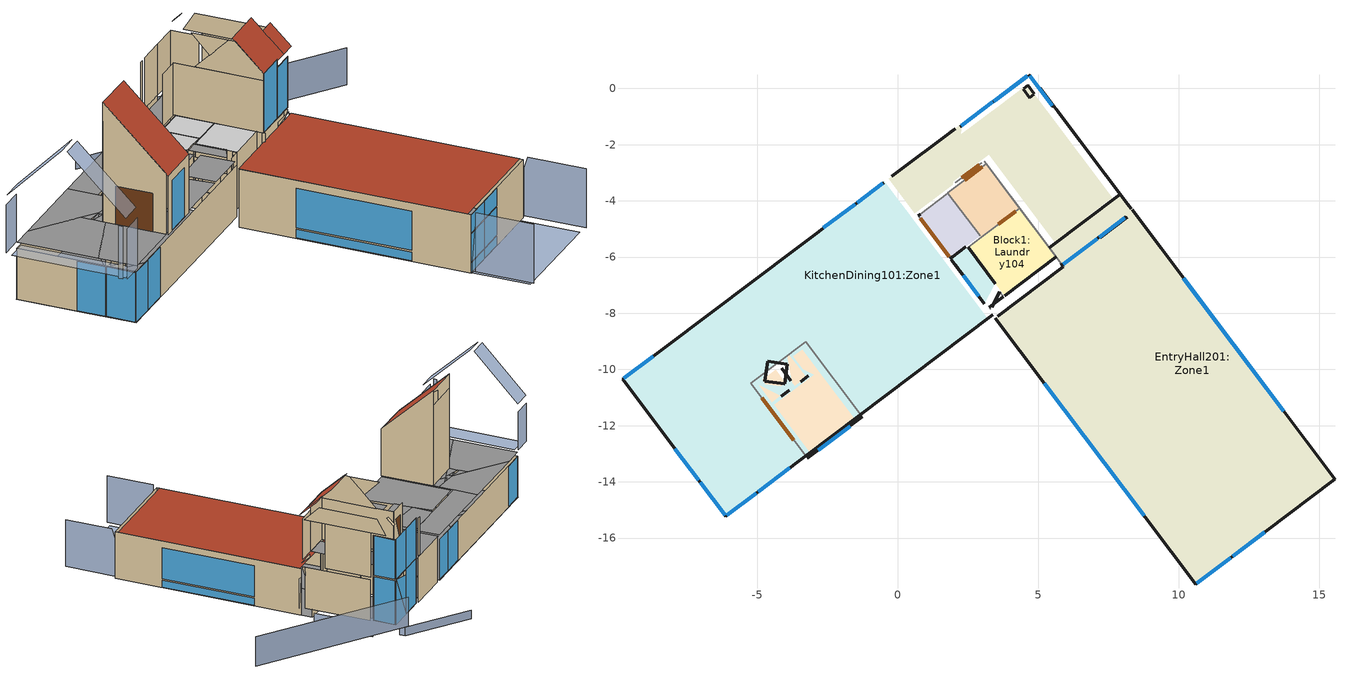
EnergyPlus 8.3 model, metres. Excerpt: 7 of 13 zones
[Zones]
Block1:KitchenDining101
 wall outside (Reference Wall Medium weight): 3.62,-7.24 3.35,-7.79 / 3.26,-7.79 3.75,-7.41 z10.62:13.62
 wall to Block1:Laundry104 (Lightweight 2 x 25mm gypsum plasterboard with 100mm cavity): 3.75,-7.41 3.62,-7.24 z10.62:13.62
 wall to KitchenDining101:Zone1 (Lightweight 2 x 25mm gypsum plasterboard with 100mm cavity): 3.31,-7.86 3.26,-7.79 z10.62:13.32
Block1:Laundry104
 floor outside (Reference External floor Medium weight): 5.64,-5.99 3.8,-7.38 2.5,-5.65 4.34,-4.26 z10.62
 wall outside (Reference Wall Medium weight): 3.8,-7.38 5.64,-5.99 z10.62:13.62; 2.5,-5.65 3.48,-6.94 z10.62:11.58
 wall to EntryHall201:Zone1 (Lightweight 2 x 25mm gypsum plasterboard with 100mm cavity): 5.64,-5.99 4.34,-4.26 z10.62:13.62
 wall to Block1:Bath103 (Lightweight 2 x 25mm gypsum plasterboard with 100mm cavity): 4.34,-4.26 2.97,-5.29 z10.62:13.62
 wall to Block1:Mech102 (Lightweight 2 x 25mm gypsum plasterboard with 100mm cavity): 2.97,-5.29 2.5,-5.65 z10.62:13.62
 wall to KitchenDining101:Zone1 (Lightweight 2 x 25mm gypsum plasterboard with 100mm cavity): 2.5,-5.65 3.48,-6.94 z11.58:13.62
 door inside (Wooden door): 4.21,-4.36 3.57,-4.84 z10.62:12.72
 ceiling to Bedroom202:Zone1 (100mm concrete slab_Reversed): 3.8,-7.38 5.64,-5.99 4.34,-4.26 2.5,-5.65 z13.62
KitchenDining101:Zone1
 floor outside (Reference External floor Medium weight): -4.82,-10.36 -5.09,-10.01 -4.71,-10.01 z10.62; -4.7,-10.52 -8.64,-10.01 -5.09,-10.01 z10.62; -4.16,-10.59 -7.63,-13.21 -9.81,-10.31 -9.4,-10.01 -8.64,-10.01 z10.62; -6.74,-14.39 -7.63,-13.21 -4,-10.47 z10.62; 0.8,-10.01 -6.12,-15.22 -6.74,-14.39 -3.68,-10.01 z10.62; 3.2,-8.19 0.8,-10.01 -3.56,-10.01 -4.54,-9.43 -3.34,-5.44 -0.49,-3.29 z10.62; -4.71,-10.01 -9.4,-10.01 -3.34,-5.44 z10.62; -4.82,-9.78 -5.27,-10.12 -5.38,-9.97 z13.35; -4.07,-9.21 -4.52,-9.55 -4.63,-9.4 z13.35; -4.07,-9.21 -4.52,-9.55 -4.18,-9.06 z13.6; -4.82,-9.78 -5.27,-10.12 -4.93,-9.63 z13.6; 3.08,-7.66 1.91,-6.09 2.45,-5.68 3.43,-6.98 z13.62; 3.2,-8.2 1.43,-9.53 0.38,-8.15 2.15,-6.81 z13.62; 1.3,-9.63 -1.22,-11.53 -3.9,-7.97 -1.69,-6.31 z13.62; -1.54,-11.77 -3.12,-12.96 -4.4,-11.26 -2.98,-10.19 -2.59,-10.38 z13.62; -2.59,-10.38 -3.37,-10 -3.72,-9.53 -3.4,-9.29 z13.62; -4.95,-9.58 -5.61,-9.97 -5.91,-9.58 z13.62; -4.88,-10.23 -5.22,-10.49 -5.53,-10.09 -4.54,-9.75 z13.62; -7.25,-13.63 -9.75,-10.32 -8.77,-9.58 -5.91,-9.58 -5.14,-10.6 z13.62; -4.02,-9.58 -4.88,-10.23 -4.43,-9.58 z13.62; -3.27,-13.08 -6.08,-15.19 -7.25,-13.63 -5.14,-10.6 z13.62; 1.87,-6.62 -0.12,-8.12 -0.82,-7.19 1.36,-5.94 z13.62; -3.28,-9.02 -4.02,-9.58 -4.43,-9.58 -4.07,-9.07 -3.49,-8.74 z13.62; 1.36,-5.94 -0.82,-7.19 -1.63,-6.12 0.37,-4.62 z13.62; 0.45,-4.56 -4.07,-7.97 -5,-6.73 -0.47,-3.33 z13.62; -3.49,-8.74 -4.95,-9.58 -8.77,-9.58 -5,-6.73 z13.62; -3.88,-9.47 -5.22,-10.49 -5.55,-10.05 -4.2,-9.04 z13.37; -4.18,-10.94 -4.48,-11.16 -4.93,-10.57 z13.46; -3.26,-10.29 -3.66,-10.59 -3.75,-10.46 -3.93,-9.51 -3.87,-9.47 z13.46
 wall outside (Reference Wall Medium weight): 3.09,-7.66 2.88,-7.39 z10.62:11.69; 3.09,-7.66 2.88,-7.39 z11.69:12.77; 3.09,-7.66 2.32,-6.65 z12.77:13.32; 2.88,-7.39 2.32,-6.65 z10.62:11.58; 2.88,-7.39 2.32,-6.65 z11.58:12.77; -3.93,-9.81 -4.63,-9.71 -4.73,-10.42 -4.03,-10.51 -3.93,-9.81 z10.57:13.1; -0.5,-3.35 -9.79,-10.35 -6.12,-15.22 3.39,-8.06 z10.62:13.32; 2.32,-6.65,10.62 1.91,-6.09,10.62 1.91,-6.09,11.26 2.3,-6.61,11.58 2.32,-6.65,11.58; 2.32,-6.65,11.69 2.28,-6.59,11.69 2.06,-6.3,13.32 2.32,-6.65,13.32; -4.63,-9.71,13.1 -4.73,-10.42,13.1 -4.71,-10.4,13.22 -4.62,-9.72,13.16; -4.03,-10.51,13.1 -3.93,-9.81,13.1 -3.95,-9.83,13.22 -4.04,-10.5,13.16
 wall to Block1:Mech102 (Lightweight 2 x 25mm gypsum plasterboard with 100mm cavity_Rev): 1.87,-6.04 0.73,-4.53 z10.62:13.62; 2.41,-5.63 1.95,-5.98 z11.58:13.62
 window (1002): 2.88,-7.39 2.33,-6.65 z10.62:11.58; 2.88,-7.39 2.32,-6.65 z11.58:12.77
 window (1001): -6.08,-15.19 -5.03,-14.4 / -0.54,-3.37 -1.45,-4.06 / -8.7,-9.53 -9.76,-10.32 z10.66:13.28
 window x7 (1001): -4.97,-14.35 -3.84,-13.5 z10.66:13.28
 window x2 (1001): -7.02,-14.01 -6.14,-15.18 / -7.93,-12.82 -7.08,-13.95 z10.66:13.28
 window x6 (1001): -1.52,-4.11 -2.65,-4.96 z10.66:13.28
 door inside (Wooden door_Rev): 1.83,-6 0.79,-4.62 z10.62:12.75
EntryHall201:Zone1
 floor outside (Reference External floor Medium weight): 7.63,-3.89 5.58,-5.43 3.25,-2.34 5.3,-0.79 z10.62; 5.3,-0.79 0.57,-4.37 -0.13,-3.44 4.61,0.13 z10.62; 7.15,-5.22 6.04,-6.06 3.25,-2.35 4.48,-1.42 z13.62; 4.48,-1.42 1.98,-3.3 2.07,-1.78 3.81,-0.47 z13.62; 1.96,-3.42 0.61,-4.44 -0.31,-3.21 2.29,-1.24 z13.62; 13.04,-15.81 10.61,-17.64 3.47,-8.17 5.9,-6.34 z10.07; 15.56,-13.91 13.04,-15.81 5.39,-5.67 7.92,-3.77 z10.07
 wall outside (Reference Wall Medium weight): 7.41,-3.09 5.66,-0.77 z13.52:16.47; 8.18,-4.12 5.68,-0.79 z10.59:13.32; 3.47,-8.17 10.61,-17.64 15.56,-13.91 8.34,-4.32 z10.07:13.16; 5.81,-6.23 5.9,-6.34 / 2.04,-1.43 -0.21,-3.13 / 3.42,-0.46 2.22,-1.36 z10.62:13.62; 2.04,-1.43 1.89,-1.55 z13.71:16.23; 4.62,0.45 3.42,-0.46 2.22,-1.36 / 7.13,-5.31 8.12,-4.57 z13.62:16.32; 5.53,-0.66 4.67,0.49 z10.62:16.32; 5.85,-6.28 7.13,-5.32 z13.62:16.75; 7.92,-3.77 5.39,-5.67 z10.07:10.62; 5.9,-6.34 3.55,-8.11 z10.62:12.74; 8.23,-4.18,16.47 5.07,0.01,16.47 5.42,-0.46,17.45 7.64,-3.4,17.45; 8.18,-4.12,12.73 8.18,-4.12,13.32 8.3,-4.28,13.32; 4.62,0.11,17.05 4.46,-0.01,17.05 4.7,-0.33,17.47 4.86,-0.21,17.47; 4.62,0.45,10.62 3.42,-0.46,10.62 3.42,-0.46,13.24 4.62,0.45,13.62; 7.21,-5.3,13.2 8.16,-4.59,13.39 7.21,-5.3,13.39; 5.82,-6.4,10.21 3.55,-8.11,10.21 3.55,-8.11,10.41
 wall to Block1:Bath103 (Lightweight 2 x 25mm gypsum plasterboard with 100mm cavity_Rev): 1.78,-3.71 3.14,-2.68 4.34,-4.26 z10.62:13.62
 wall to Block1:Mech102 (Lightweight 2 x 25mm gypsum plasterboard with 100mm cavity_Rev): 0.81,-4.47 1.79,-3.73 z10.62:13.62
 wall to Bedroom202:Zone1 (Lightweight 2 x 25mm gypsum plasterboard with 100mm cavity): 3.07,-2.59 5.88,-6.31 z13.62:16.38; 2.99,-2.65 2.05,-3.36 z13.62:16.39; 4.19,-4.07,17.17 4.77,-4.84,18.15 3.61,-3.31,18.15; 3.73,-3.46,16.38 5.88,-6.31,16.38 5.88,-6.31,16.72 4.98,-5.12,18.15 4.77,-4.84,18.15
 window (1001): 13.73,-11.48 10.17,-6.75 / 5.22,-10.49 8.78,-15.21 z10.66:12.73; 13.73,-11.48 10.17,-6.75 / 5.22,-10.49 8.78,-15.21 z10.11:10.58; 3.39,-0.48 2.26,-1.33 / 5.5,-0.62 4.69,0.45 z10.66:13.58; 3.39,-0.48 2.26,-1.33 / 4.58,0.42 3.45,-0.43 / 5.5,-0.62 4.69,0.45 / 7.17,-5.29 8.08,-4.6 z13.66:16.28; 5.89,-6.25 7.1,-5.34 z13.66:16.71; 3.42,-0.45,10.62 3.42,-0.45,13.24 4.61,0.44,13.61; 4.62,0.44,10.62 3.42,-0.45,10.62 4.62,0.44,13.61
 window x2 (1001): 10.64,-17.62 11.85,-16.7 / 11.92,-16.65 13.05,-15.8 z10.66:12.13; 10.64,-17.62 11.85,-16.7 / 11.92,-16.65 13.05,-15.8 z12.21:13.11; 10.64,-17.62 11.85,-16.7 / 11.92,-16.65 13.05,-15.8 z10.11:10.58
 door inside (Wooden door_Rev): 2.38,-3.26 3.01,-2.78 z10.62:12.72
 door inside (Wooden door): 2.91,-2.71 2.27,-3.19 z13.62:15.72
 roof outside (Reference Pitched roof Medium weight): 7.68,-4.95,16.72 8.4,-4.41,16.72 7.76,-3.55,17.75 7.04,-4.09,17.75; 5.88,-6.31,16.72 7.68,-4.95,16.72 6.69,-3.63,18.3 4.89,-5,18.3
 roof outside (Reference Flat roof Medium weight): 10.49,-17.48 15.44,-13.75 8.4,-4.41 3.45,-8.14 z13.16
Block1:Bath103
 floor outside (Reference External floor Medium weight): 4.34,-4.26 2.97,-5.29 1.78,-3.71 3.14,-2.68 z10.62
 wall to Block1:Mech102 (Lightweight 2 x 25mm gypsum plasterboard with 100mm cavity): 1.79,-3.73 2.93,-5.24 z10.62:13.62
 ceiling to Bedroom202:Zone1 (100mm concrete slab_Reversed): 2.97,-5.29 4.34,-4.26 3.14,-2.68 1.78,-3.71 z13.62
Block1:Mech102
 floor outside (Reference External floor Medium weight): 2.93,-5.24 1.87,-6.04 0.73,-4.53 1.79,-3.73 z10.62
 wall outside (Reference Wall Medium weight): 0.81,-4.47 0.73,-4.53 / 1.87,-6.04 1.95,-5.98 z10.62:13.62; 1.95,-5.98 2.41,-5.63 z10.62:11.58
 ceiling to Bedroom202:Zone1 (100mm concrete slab_Reversed): 1.87,-6.04 2.93,-5.24 1.79,-3.73 0.73,-4.53 z13.62
MasterBath207:Zone1
 floor outside (Reference External floor Medium weight): -4,-10.47 -4.16,-10.59 -4.7,-10.52 -4.82,-10.36 -4.35,-10.01 z11.21; -4.18,-10.94 -4.48,-11.16 -4.93,-10.57 z13.46; -3.26,-10.29 -3.66,-10.59 -3.75,-10.46 -3.93,-9.51 -3.87,-9.47 z13.46; -1.54,-11.77 -3.12,-12.96 -4.4,-11.26 -2.98,-10.19 -2.59,-10.38 z13.62; -2.59,-10.38 -3.37,-10 -3.72,-9.53 -3.4,-9.29 z13.62
 wall outside (Reference Wall Medium weight): -3.21,-13.16 -1.26,-11.69 z13.62:16.72; -4.14,-10.95 -3.86,-10.74 / -3.45,-10.43 -3.18,-10.23 z13.62:18.21; -4.13,-9.96,13.62 -3.8,-10.39,13.62 -3.8,-10.39,18.94 -4.13,-9.96,19.33
 wall to Bedroom204:Zone1 (Lightweight 2 x 25mm gypsum plasterboard with 100mm cavity_Rev): -1.26,-11.69,13.62 -3.28,-9.02,13.62 -3.28,-9.02,19.93 -1.26,-11.69,16.72
 wall to Bedroom2041:Zone1 (Lightweight 2 x 25mm gypsum plasterboard with 100mm cavity_Rev): -5.22,-10.49 -3.28,-9.02 z13.62:18.94; -5.22,-10.49,13.62 -3.27,-13.08,13.62 -3.27,-13.08,16.82 -5.22,-10.49,19.93
 window (1001): -2.83,-12.87 -1.7,-12.01 z13.66:16.28
 door inside (Wooden door_Rev): -4.83,-11.01 -3.7,-12.52 z13.62:15.64
 roof outside (Reference Pitched roof Medium weight): -3.21,-13.16,16.72 -1.26,-11.69,16.72 -3.28,-9.02,19.93 -5.22,-10.49,19.93
shading: -10.83,-11.13 -9.87,-10.41 z13.71:16.23; -7.1,-16.08 -6.14,-15.36 z13.58:16.24; 14.52,1.06 4.14,1.07 z10.67:12.62; -7.39,-16.19 -7.51,-16.03 z13.71:16.47; 12.53,-20.2 10.75,-17.83 z10.2:13.32; 7.86,-3.62 5.59,-0.61 z9.61:10.39; 4.48,0.63 4.25,0.93 / 4.25,0.93 -0.22,0.93 z10.02:10.57; -9.11,-13.4,19.68 -8.16,-12.68,19.68 -9.84,-10.45,16.77 -10.8,-11.17,16.77; -7.13,-16.03,16.78 -6.18,-15.31,16.78 -7.99,-12.91,19.68 -8.95,-13.62,19.68; 17.49,-16.47,10.2 15.58,-13.93,10.2 15.58,-13.93,12.73 15.7,-14.09,13.32 17.49,-16.47,13.32; 8.41,-4.27,12.62 8.57,-4.15,10.67 8.57,-4.15,12.62; 12.49,-19.98 17.13,-16.48 15.33,-14.09 10.69,-17.58 z10.07; -7.17,-16.01 -6.27,-15.33 -9.76,-10.7 -10.66,-11.38 z13.62; 10.63,-17.68,10.2 10.75,-17.83,12.73 10.75,-17.83,10.2
[Site:Location]
Untitled (17-08:23-08)  (17-08:23-08): Latitude=38.27; Longitude=27.15; Time Zone=2; Elevation {m}=120
[Site:GroundTemperature:BuildingSurface]
14, 14, 14, 14, 14, 14, 14, 14, 14, 14, 14, 14
[Site:GroundTemperature:Deep]
14, 14, 14, 14, 14, 14, 14, 14, 14, 14, 14, 14
[Site:GroundTemperature:Shallow]
14, 14, 14, 14, 14, 14, 14, 14, 14, 14, 14, 14
[Site:GroundTemperature:FCfactorMethod]
January FCfactorMethod ground temperature {C}=8.8; Februry FCfactorMethod ground temperature {C}=10.28; March FCfactorMethod ground temperature {C}=13.17; April FCfactorMethod ground temperature {C}=15.91; May FCfactorMethod ground temperature {C}=21.09; June FCfactorMethod ground temperature {C}=23.82; July FCfactorMethod ground temperature {C}=24.57; August FCfactorMethod ground temperature {C}=23.19; September FCfactorMethod ground temperature {C}=19.99; October FCfactorMethod ground temperature {C}=16.01; November FCfactorMethod ground temperature {C}=12.09; December FCfactorMethod ground temperature {C}=9.5
[Site:GroundReflectance]
0.2, 0.2, 0.2, 0.2, 0.2, 0.2, 0.2, 0.2, 0.2, 0.2, 0.2, 0.2
[Site:GroundReflectance:SnowModifier]
1, 1
[SizingPeriod:DesignDay] Day of Month=15; Humidity Condition Type=WetBulb; Barometric Pressure {N/M**2}=99891.7; Wind Direction {Degrees N=0, S=180}=0; Rain Indicator=No; Snow on ground indicator=No
Name | Month | Day Type -- used for schedules | Maximum Dry-Bulb Temperature {C} | Daily Dry-Bulb Temperature Range {C} | Wetbulb at Maximum Dry-Bulb{C} | Wind Speed {m/s} | Daylight Savings Time Indicator | Clearness {0.0 to 1.1} | Max Dry-Bulb {C} | Daily Temp Range {C} | Wet-Bulb at Max {C} | Wind Speed {M/Sec} | Clearness {0.0 to 1.1} - gives no sun (but does include long wave radiant heat exchange with sky)
Summer Design Day in Untitled (17-08:23-08) Jul | 7 | SummerDesignDay | 37.1 | 12.5 | 20.7 | 0 | Yes | 0.98
Winter Design Day in Untitled (17-08:23-08) | 1 | WinterDesignDay |  |  |  |  | No |  | -2.8 | 0 | -2.8 | 13.7 | 0
[Building]
Building: North Axis=120; Terrain=Suburbs; Loads Convergence Tolerance=.04; Temperature Convergence Tolerance=.4; Solar Distribution=FullExterior; Maximum number of warmup days=25; Minimum number of warmup days=6
[Material:NoMass] Roughness=Rough; Thermal Emittance=0.9; Solar Absorptance=0.7; Visible Absorptance=0.7
Name | Resistance {m2-K/w}
1_RVAL_2; 2_RVAL_2 | .15
13_RVAL_3 | .18
[Construction]
Lightweight 2 x 25mm gypsum plasterboard with 100mm cavity: Gypsum Plasterboard_0.025, 1_RVAL_2, Gypsum Plasterboard_0.025
Lightweight 2 x 25mm gypsum plasterboard with 100mm cavity_Rev: Gypsum Plasterboard_0.025, 2_RVAL_2, Gypsum Plasterboard_0.025
Reference Wall Medium weight: Brickwork Outer Leaf_0.1, XPS Extruded Polystyrene  - CO2 Blowing_0.0795, Concrete Block (Medium)_0.1, Gypsum Plastering_0.013
Reference External floor Medium weight: External Rendering_0.025, MW Stone Wool (rolls)_0.1482, Timber Flooring_0.005
100mm concrete slab_Reversed: Cast Concrete (Dense)_0.1
Wooden door; Wooden door_Rev: Painted Oak_0.035
Reference Pitched roof Medium weight: Clay Tile (roofing)_0.025, MW Stone Wool (rolls)_0.2423, Roofing Felt_0.005
Reference Flat roof Medium weight: Asphalt_0.01, MW Glass Wool (rolls)_0.1445, 13_RVAL_3, Plasterboard_0.013
1001: 38, 1002, 2
1002: 100
[WindowMaterial:Gas] Gas type (Air - Argon - Krypton - Xenon - SF6 - Custom)=Air
Name | Thickness {m}
1001 | .006
1002 | .013
[WindowMaterial:Glazing] Optical data type {SpectralAverage or Spectral}=SpectralAverage; Thickness {m}=.003; Dirt Correction Factor for Solar and Visible Transmittance=1
Name | Solar transmittance at normal incidence | Solar reflectance at normal incidence: front side | Solar reflectance at normal incidence: back side | Visible transmittance at normal incidence | Visible reflectance at normal incidence: front side | Visible reflectance at normal incidence: back side | IR transmittance at normal incidence | IR emissivity: front side | IR emissivity: back side | Conductivity {W/m-K}
2 | .837 | .075 | .075 | .898 | .081 | .081 | 0 | .84 | .84 | .9
38 | .74 | .09 | .1 | .82 | .11 | .12 | 0 | .84 | .2 | .9
100 | .99 | .005 | .005 | .99 | .005 | .005 | .99 | .005 | .005 | 5
[Material] Roughness=Rough; Thermal Emittance=0.9
Name | Thickness {m} | Conductivity {w/m-K} | Density {kg/m3} | Specific Heat {J/kg-K} | Solar Absorptance | Visible Absorptance
Gypsum Plasterboard_0.025 | .025 | 0.25 | 900 | 1000 | 0.5 | 0.5
Brickwork Outer Leaf_0.1 | .1 | 0.84 | 1700 | 800 | 0.7 | 0.7
XPS Extruded Polystyrene  - CO2 Blowing_0.0795 | .0795 | 0.034 | 35 | 1400 | 0.6 | 0.6
Concrete Block (Medium)_0.1 | .1 | 0.51 | 1400 | 1000 | 0.6 | 0.6
Gypsum Plastering_0.013 | .013 | 0.4 | 1000 | 1000 | 0.5 | 0.5
External Rendering_0.025 | .025 | 0.5 | 1300 | 1000 | 0.7 | 0.7
MW Stone Wool (rolls)_0.1482 | .1482 | 0.04 | 30 | 840 | 0.6 | 0.6
Timber Flooring_0.005 | .005 | 0.14 | 650 | 1200 | 0.78 | 0.78
Cast Concrete (Dense)_0.1 | .1 | 1.4 | 2100 | 840 | 0.6 | 0.6
Painted Oak_0.035 | .035 | 0.19 | 700 | 2390 | 0.5 | 0.5
Clay Tile (roofing)_0.025 | .025 | 1 | 2000 | 800 | 0.7 | 0.7
MW Stone Wool (rolls)_0.2423 | .2423 | 0.04 | 30 | 840 | 0.6 | 0.6
Roofing Felt_0.005 | .005 | 0.19 | 960 | 837 | 0.8 | 0.8
Asphalt_0.01 | .01 | 0.7 | 2100 | 1000 | 0.85 | 0.9
MW Glass Wool (rolls)_0.1445 | .1445 | 0.04 | 12 | 840 | 0.6 | 0.6
Plasterboard_0.013 | .013 | 0.25 | 2800 | 896 | 0.5 | 0.5
[Zone] Relative North (to building)=0; Zone Type=1; Zone multiplier=1; Zone inside convection algorithm=TARP; Part Of Total Floor Area=Yes
Name | Zone volume | Floor Area
Block1:KitchenDining101 | .1187 | .0396
Block1:Laundry104 | 14.9237 | 4.9746
Block1:Bath103 | 10.1819 | 3.394
Block1:Mech102 | 7.5643 | 2.5214
EntryHall201:Zone1 | 300.1001 | 106.7432
KitchenDining101:Zone1 | 185.78 | 138.2387
MasterBath207:Zone1 | 27.2215 | 5.2852
[PEOPLE]
People Block1:KitchenDining101: Block1:KitchenDining101, Dwell_DomCommonAreas_Occ, People, 0.000777982, .3, AutoCalculate, Activity Schedule 31011, 3.82e-08, No, ZoneAveraged, Work efficiency, ClothingInsulationSchedule, Clothing Schedule 31011, AirVelocitySchedule
People Block1:Laundry104: Block1:Laundry104, Dwell_DomCommonAreas_Occ, People, 0.0977311, .3, AutoCalculate, Activity Schedule 31018, 3.82e-08, No, ZoneAveraged, Work efficiency, ClothingInsulationSchedule, Clothing Schedule 31018, AirVelocitySchedule
People Block1:Bath103: Block1:Bath103, Dwell_DomCommonAreas_Occ, People, 0.0666786, .3, AutoCalculate, Activity Schedule 31027, 3.82e-08, No, ZoneAveraged, Work efficiency, ClothingInsulationSchedule, Clothing Schedule 31027, AirVelocitySchedule
People Block1:Mech102: Block1:Mech102, Dwell_DomCommonAreas_Occ, People, 0.0495355, .3, AutoCalculate, Activity Schedule 31034, 3.82e-08, No, ZoneAveraged, Work efficiency, ClothingInsulationSchedule, Clothing Schedule 31034, AirVelocitySchedule
People EntryHall201:Zone1: EntryHall201:Zone1, Dwell_DomCommonAreas_Occ, People, 2.09708, .3, AutoCalculate, Activity Schedule 31080, 3.82e-08, No, ZoneAveraged, Work efficiency, ClothingInsulationSchedule, Clothing Schedule 31080, AirVelocitySchedule
People KitchenDining101:Zone1: KitchenDining101:Zone1, Dwell_DomCommonAreas_Occ, People, 2.71584, .3, AutoCalculate, Activity Schedule 31172, 3.82e-08, No, ZoneAveraged, Work efficiency, ClothingInsulationSchedule, Clothing Schedule 31172, AirVelocitySchedule
People MasterBath207:Zone1: MasterBath207:Zone1, Dwell_DomCommonAreas_Occ, People, 0.103833, .3, AutoCalculate, Activity Schedule 31548, 3.82e-08, No, ZoneAveraged, Work efficiency, ClothingInsulationSchedule, Clothing Schedule 31548, AirVelocitySchedule
[Lights] Lighting SCHEDULE=Dwell_DomCommonAreas_Light; Design Level calculation method=LightingLevel; Return Air Fraction=0; Radiant fraction=.42; Fraction Visible=.18; Fraction Replaceable=1
Name | Zone | Design lighting Level (W) | LightsEndUseKey
Block1:KitchenDining101 General lighting | Block1:KitchenDining101 | .594 | ELECTRIC EQUIPMENT#Block1:KitchenDining101#GeneralLights
Block1:Laundry104 General lighting | Block1:Laundry104 | 74.619 | ELECTRIC EQUIPMENT#Block1:Laundry104#GeneralLights
Block1:Bath103 General lighting | Block1:Bath103 | 50.91 | ELECTRIC EQUIPMENT#Block1:Bath103#GeneralLights
Block1:Mech102 General lighting | Block1:Mech102 | 37.821 | ELECTRIC EQUIPMENT#Block1:Mech102#GeneralLights
EntryHall201:Zone1 General lighting | EntryHall201:Zone1 | 1601.148 | ELECTRIC EQUIPMENT#EntryHall201:Zone1#GeneralLights
KitchenDining101:Zone1 General lighting | KitchenDining101:Zone1 | 2073.58 | ELECTRIC EQUIPMENT#KitchenDining101:Zone1#GeneralLights
MasterBath207:Zone1 General lighting | MasterBath207:Zone1 | 79.278 | ELECTRIC EQUIPMENT#MasterBath207:Zone1#GeneralLights
[ElectricEquipment] Equipment SCHEDULE=Dwell_DomCommonAreas_Equip; Design Level calculation method=EquipmentLevel; Latent fraction=0; Radiant fraction=.2; Fraction Lost=0
Name | Zone | Design Equipment Level (W) | End-use category
Block1:KitchenDining101 Equipment 1 | Block1:KitchenDining101 | .0855 | ELECTRIC EQUIPMENT#Block1:KitchenDining101#05
Block1:Laundry104 Equipment 1 | Block1:Laundry104 | 10.7451 | ELECTRIC EQUIPMENT#Block1:Laundry104#05
Block1:Bath103 Equipment 1 | Block1:Bath103 | 7.331 | ELECTRIC EQUIPMENT#Block1:Bath103#05
Block1:Mech102 Equipment 1 | Block1:Mech102 | 5.4462 | ELECTRIC EQUIPMENT#Block1:Mech102#05
EntryHall201:Zone1 Equipment 1 | EntryHall201:Zone1 | 230.5653 | ELECTRIC EQUIPMENT#EntryHall201:Zone1#05
KitchenDining101:Zone1 Equipment 1 | KitchenDining101:Zone1 | 298.5956 | ELECTRIC EQUIPMENT#KitchenDining101:Zone1#05
MasterBath207:Zone1 Equipment 1 | MasterBath207:Zone1 | 11.416 | ELECTRIC EQUIPMENT#MasterBath207:Zone1#05
[ZoneInfiltration:DesignFlowRate] Infiltration SCHEDULE=On 24/7; Design Volume Flow Rate calculation method=Flow/zone; Constant Term Coefficient=1; Temperature Term Coefficient=0; Velocity Term Coefficient=0; Velocity Squared Term Coefficient=0
Name | Zone | Design Volume Flow Rate (m3/s)
Block1:KitchenDining101 Infiltration | Block1:KitchenDining101 | .000023
Block1:Laundry104 Infiltration | Block1:Laundry104 | .002902
Block1:Bath103 Infiltration | Block1:Bath103 | .00198
Block1:Mech102 Infiltration | Block1:Mech102 | .001471
EntryHall201:Zone1 Infiltration | EntryHall201:Zone1 | .058353
KitchenDining101:Zone1 Infiltration | KitchenDining101:Zone1 | .036124
MasterBath207:Zone1 Infiltration | MasterBath207:Zone1 | .005293
[ZoneVentilation:DesignFlowRate] Natural Ventilation SCHEDULE=Dwell_DomCommonAreas_Occ; Design Volume Flow Rate calculation method=Flow/zone; Vent type - no fan energy=NATURAL; Pressure rise (Pa)=0; Total efficiency (0-1)=1; Constant Term Coefficient=1; Temperature Term Coefficient=0; Velocity Term Coefficient=0; Velocity Squared Term Coefficient=0; Minimum indoor temperature (degC)=24; Maximum Indoor Temperature {C}=100; Max temperature difference for operation=-50; Minimum outdoor Temperature (degC)=-100; Maximum outdoor Temperature {C}=100; Maximum WindSpeed {m/s}=40
Name | Zone | Natural ventilation rate (m3/s)
Block1:KitchenDining101 Nat Vent | Block1:KitchenDining101 | .000396
Block1:Laundry104 Nat Vent | Block1:Laundry104 | .049746
Block1:Bath103 Nat Vent | Block1:Bath103 | .03394
Block1:Mech102 Nat Vent | Block1:Mech102 | .025214
EntryHall201:Zone1 Nat Vent | EntryHall201:Zone1 | 1.000334
KitchenDining101:Zone1 Nat Vent | KitchenDining101:Zone1 | .619267
MasterBath207:Zone1 Nat Vent | MasterBath207:Zone1 | .090738
[ZoneMixing]
Block1:Laundry104_1: Block1:Laundry104, Dwell_DomCommonAreas_Occ, Flow/Zone, 0.066736, Block1:Bath103, 0
Block1:Laundry104_2: Block1:Bath103, Dwell_DomCommonAreas_Occ, Flow/zone, 0.066736, Block1:Laundry104, 0
Block1:Bath103_3: Block1:Bath103, Dwell_DomCommonAreas_Occ, Flow/Zone, 0.0667366, EntryHall201:Zone1, 0
Block1:Bath103_4: EntryHall201:Zone1, Dwell_DomCommonAreas_Occ, Flow/zone, 0.0667366, Block1:Bath103, 0
Block1:Mech102_5: Block1:Mech102, Dwell_DomCommonAreas_Occ, Flow/Zone, 0.147055, KitchenDining101:Zone1, 0
Block1:Mech102_6: KitchenDining101:Zone1, Dwell_DomCommonAreas_Occ, Flow/zone, 0.147055, Block1:Mech102, 0
EntryHall201:Zone1_7: EntryHall201:Zone1, Dwell_DomCommonAreas_Occ, Flow/Zone, 0.0665048, Bedroom202:Zone1, 0
EntryHall201:Zone1_8: Bedroom202:Zone1, Dwell_DomCommonAreas_Occ, Flow/zone, 0.0665048, EntryHall201:Zone1, 0
Bedroom2041:Zone1_25: Bedroom2041:Zone1, Dwell_DomCommonAreas_Occ, Flow/Zone, 0.152615, MasterBath207:Zone1, 0
Bedroom2041:Zone1_26: MasterBath207:Zone1, Dwell_DomCommonAreas_Occ, Flow/zone, 0.152615, Bedroom2041:Zone1, 0
[Sizing:Zone] Zone Cooling Design Supply Air Temperature Input Method=SupplyAirTemperature; Zone Cooling Design Supply Air Temperature (C)=14; Zone Cooling Design Supply Air Temperature Difference=0; Zone Heating Design Supply Air Temperature Input Method=SupplyAirTemperature; Zone Heating Design Supply Air Temperature (C)=35; Zone Heating Design Supply Air Temperature Difference=0; Zone Cooling Design Supply Air Humidity Ratio (kgWater/kgDryAir)=0.009; Zone Heating Design Supply Air Humidity Ratio (kgWater/kgDryAir)=0.01; Zone Heating Sizing Factor=1.8; Zone Cooling Sizing Factor=1.3; Cooling Design Air Flow Method=DesignDay; Cooling Minimum Air Flow Fraction=0; Heating Design Air Flow Method=DesignDay
Name | Design Specification Outdoor Air Object | Design Specification Zone Air Distribution Object
Block1:KitchenDining101 | Block1:KitchenDining101 | Block1:KitchenDining101
Block1:Laundry104 | Block1:Laundry104 | Block1:Laundry104
Block1:Bath103 | Block1:Bath103 | Block1:Bath103
Block1:Mech102 | Block1:Mech102 | Block1:Mech102
EntryHall201:Zone1 | EntryHall201:Zone1 | EntryHall201:Zone1
KitchenDining101:Zone1 | KitchenDining101:Zone1 | KitchenDining101:Zone1
MasterBath207:Zone1 | MasterBath207:Zone1 | MasterBath207:Zone1
[DesignSpecification:ZoneAirDistribution] Zone Air Distribution Effectiveness in Cooling Mode (dimensionless)=1; Zone Air Distribution Effectiveness in Heating Mode (dimensionless)=1
Block1:KitchenDining101; Block1:Laundry104; Block1:Bath103; Block1:Mech102; EntryHall201:Zone1; KitchenDining101:Zone1; Bedroom202:Zone1; Bedroom2041:Zone1; MasterBath207:Zone1
[DesignSpecification:OutdoorAir] Outdoor Air Flow per Person {m3/s}=0; Outdoor Air Flow per Zone Floor Area {m3/s-m2}=0; Outdoor Air Flow per Zone {m3/s}=0; Outdoor Air Flow Air Changes per Hour=0; Outdoor Air Flow Rate Fraction Schedule=On
Block1:KitchenDining101; Block1:Laundry104; Block1:Bath103; Block1:Mech102; EntryHall201:Zone1; KitchenDining101:Zone1; Bedroom202:Zone1; Bedroom2041:Zone1; MasterBath207:Zone1
[ZoneControl:Thermostat]
Block1:KitchenDining101 Thermostat: Block1:KitchenDining101, Zone Control Type Sched, ThermostatSetpoint:DualSetpoint, Dual Setpoint - Zone Block1:KitchenDining101
Block1:Laundry104 Thermostat: Block1:Laundry104, Zone Control Type Sched, ThermostatSetpoint:DualSetpoint, Dual Setpoint - Zone Block1:Laundry104
Block1:Bath103 Thermostat: Block1:Bath103, Zone Control Type Sched, ThermostatSetpoint:DualSetpoint, Dual Setpoint - Zone Block1:Bath103
Block1:Mech102 Thermostat: Block1:Mech102, Zone Control Type Sched, ThermostatSetpoint:DualSetpoint, Dual Setpoint - Zone Block1:Mech102
EntryHall201:Zone1 Thermostat: EntryHall201:Zone1, Zone Control Type Sched, ThermostatSetpoint:DualSetpoint, Dual Setpoint - Zone EntryHall201:Zone1
KitchenDining101:Zone1 Thermostat: KitchenDining101:Zone1, Zone Control Type Sched, ThermostatSetpoint:DualSetpoint, Dual Setpoint - Zone KitchenDining101:Zone1
MasterBath207:Zone1 Thermostat: MasterBath207:Zone1, Zone Control Type Sched, ThermostatSetpoint:DualSetpoint, Dual Setpoint - Zone MasterBath207:Zone1
[ThermostatSetpoint:DualSetpoint]
Dual Setpoint - Zone Block1:KitchenDining101: Block1:KitchenDining101 Heating Setpoint Schedule, Block1:KitchenDining101 Cooling SP Sch
Dual Setpoint - Zone Block1:Laundry104: Block1:Laundry104 Heating Setpoint Schedule, Block1:Laundry104 Cooling SP Sch
Dual Setpoint - Zone Block1:Bath103: Block1:Bath103 Heating Setpoint Schedule, Block1:Bath103 Cooling SP Sch
Dual Setpoint - Zone Block1:Mech102: Block1:Mech102 Heating Setpoint Schedule, Block1:Mech102 Cooling SP Sch
Dual Setpoint - Zone EntryHall201:Zone1: EntryHall201:Zone1 Heating Setpoint Schedule, EntryHall201:Zone1 Cooling SP Sch
Dual Setpoint - Zone KitchenDining101:Zone1: KitchenDining101:Zone1 Heating Setpoint Schedule, KitchenDining101:Zone1 Cooling SP Sch
Dual Setpoint - Zone MasterBath207:Zone1: MasterBath207:Zone1 Heating Setpoint Schedule, MasterBath207:Zone1 Cooling SP Sch
[Zone equipment]
Block1:KitchenDining101: Block1:KitchenDining101 Ideal Loads Air
Block1:Laundry104: Block1:Laundry104 Ideal Loads Air
Block1:Bath103: Block1:Bath103 Ideal Loads Air
Block1:Mech102: Block1:Mech102 Ideal Loads Air
EntryHall201:Zone1: EntryHall201:Zone1 Ideal Loads Air
KitchenDining101:Zone1: KitchenDining101:Zone1 Ideal Loads Air
MasterBath207:Zone1: MasterBath207:Zone1 Ideal Loads Air
[ZoneHVAC:IdealLoadsAirSystem] Maximum Heating Supply Air Temperature {C}=99; Minimum Cooling Supply Air Temperature {C}=-99; Maximum Heating Supply Air Humidity Ratio {kg-H2O/kg-air}=0.001; Minimum Cooling Supply Air Humidity Ratio {kg-H2O/kg-air}=0.01; Heating Limit=LimitCapacity; Maximum Heating Air Flow Rate {m3/s}=Autosize; Maximum Sensible Heating Capacity=Autosize; Maximum Cooling Air Flow Rate {m3/s}=0; Dehumidification Control Type=None; Humidification Control Type=None; Outdoor Air Economizer Type=NoEconomizer
Name | Heating Availability Schedule | Cooling availability schedule
Block1:KitchenDining101 Ideal Loads Air | Block1:KitchenDining101 Heating Availability Sch | Block1:KitchenDining101 Cooling Availability Sch
Block1:Laundry104 Ideal Loads Air | Block1:Laundry104 Heating Availability Sch | Block1:Laundry104 Cooling Availability Sch
Block1:Bath103 Ideal Loads Air | Block1:Bath103 Heating Availability Sch | Block1:Bath103 Cooling Availability Sch
Block1:Mech102 Ideal Loads Air | Block1:Mech102 Heating Availability Sch | Block1:Mech102 Cooling Availability Sch
EntryHall201:Zone1 Ideal Loads Air | EntryHall201:Zone1 Heating Availability Sch | EntryHall201:Zone1 Cooling Availability Sch
KitchenDining101:Zone1 Ideal Loads Air | KitchenDining101:Zone1 Heating Availability Sch | KitchenDining101:Zone1 Cooling Availability Sch
EntryHall2011:Zone1 Ideal Loads Air | EntryHall2011:Zone1 Heating Availability Sch | EntryHall2011:Zone1 Cooling Availability Sch
Bedroom202:Zone1 Ideal Loads Air | Bedroom202:Zone1 Heating Availability Sch | Bedroom202:Zone1 Cooling Availability Sch
Bath205:Zone1 Ideal Loads Air | Bath205:Zone1 Heating Availability Sch | Bath205:Zone1 Cooling Availability Sch
Bedroom204:Zone1 Ideal Loads Air | Bedroom204:Zone1 Heating Availability Sch | Bedroom204:Zone1 Cooling Availability Sch
Bedroom2041:Zone1 Ideal Loads Air | Bedroom2041:Zone1 Heating Availability Sch | Bedroom2041:Zone1 Cooling Availability Sch
MasterBath207:Zone1 Ideal Loads Air | MasterBath207:Zone1 Heating Availability Sch | MasterBath207:Zone1 Cooling Availability Sch
Bath203:Zone1 Ideal Loads Air | Bath203:Zone1 Heating Availability Sch | Bath203:Zone1 Cooling Availability Sch
[Schedule:Compact]
On; On 24/7: Any Number, Through: 12/31, For: AllDays, Until: 24:00, 1
Work efficiency; Block1:KitchenDining101 Cooling Availability Sch; Block1:Laundry104 Cooling Availability Sch; Block1:Bath103 Cooling Availability Sch; Block1:Mech102 Cooling Availability Sch; EntryHall201:Zone1 Cooling Availability Sch; KitchenDining101:Zone1 Cooling Availability Sch; EntryHall2011:Zone1 Cooling Availability Sch; Bedroom202:Zone1 Cooling Availability Sch; Bath205:Zone1 Cooling Availability Sch; Bedroom204:Zone1 Cooling Availability Sch; Bedroom2041:Zone1 Cooling Availability Sch; MasterBath207:Zone1 Cooling Availability Sch; Bath203:Zone1 Cooling Availability Sch: Any Number, Through: 12/31, For: AllDays, Until: 24:00, 0
AirVelocitySchedule: Any Number, Through: 12/31, For: AllDays, Until: 24:00, .137
Dwell_DomCommonAreas_Occ: Fraction, Through: 31 Dec, For: Weekdays SummerDesignDay, Until: 07:00, 0, Until: 08:00, 0.5, Until: 09:00, 1, Until: 10:00, 0.5, Until: 17:00, 0, Until: 18:00, 0.25, Until: 19:00, 0.5, Until: 20:00, 0.75, Until: 22:00, 1, Until: 23:00, 0.75, Until: 24:00, 0.25, For: Weekends, Until: 09:00, 0, Until: 21:00, 1, Until: 24:00, 0, For: Holidays, Until: 09:00, 0, Until: 21:00, 1, Until: 24:00, 0, For: WinterDesignDay AllOtherDays, Until: 24:00, 0
Dwell_DomCommonAreas_Light: Fraction, Through: 31 Dec, For: Weekdays SummerDesignDay, Until: 07:00, 0, Until: 10:00, 1, Until: 17:00, 0, Until: 24:00, 1, For: Weekends, Until: 09:00, 0, Until: 21:00, 1, Until: 24:00, 0, For: Holidays, Until: 09:00, 0, Until: 21:00, 1, Until: 24:00, 0, For: WinterDesignDay AllOtherDays, Until: 24:00, 0
Dwell_DomCommonAreas_Equip: Fraction, Through: 31 Dec, For: Weekdays SummerDesignDay, Until: 07:00, 0.0463, Until: 23:00, 1, Until: 24:00, 0.33241, For: Weekends, Until: 07:00, 0.0463, Until: 23:00, 1, Until: 24:00, 0.33241, For: Holidays, Until: 07:00, 0.0463, Until: 23:00, 1, Until: 24:00, 0.33241, For: WinterDesignDay AllOtherDays, Until: 24:00, 0
Activity Schedule 31011; Activity Schedule 31018; Activity Schedule 31027; Activity Schedule 31034; Activity Schedule 31080; Activity Schedule 31172; Activity Schedule 31548: Any Number, Through: 12/31, For: AllDays, Until: 24:00, 162
Clothing Schedule 31011; Clothing Schedule 31018; Clothing Schedule 31027; Clothing Schedule 31034; Clothing Schedule 31080; Clothing Schedule 31172; Clothing Schedule 31548: Any Number, Through: 4/1, For: AllDays, Until: 24:00, 1, Through: 9/30, For: AllDays, Until: 24:00, .5, Through: 12/31, For: AllDays, Until: 24:00, 1
Block1:KitchenDining101 Heating Setpoint Schedule; Block1:Laundry104 Heating Setpoint Schedule; Block1:Bath103 Heating Setpoint Schedule; Block1:Mech102 Heating Setpoint Schedule; EntryHall201:Zone1 Heating Setpoint Schedule; KitchenDining101:Zone1 Heating Setpoint Schedule; MasterBath207:Zone1 Heating Setpoint Schedule: Temperature, Through: 31 Dec, For: Weekdays SummerDesignDay WinterDesignDay, Until: 05:00, 12, Until: 10:00, 18, Until: 15:00, 12, Until: 24:00, 18, For: Weekends, Until: 07:00, 12, Until: 21:00, 18, Until: 24:00, 12, For: Holidays, Until: 07:00, 12, Until: 21:00, 18, Until: 24:00, 12, For: AllOtherDays, Until: 24:00, -50
Block1:KitchenDining101 Heating Availability Sch; Block1:Laundry104 Heating Availability Sch; Block1:Bath103 Heating Availability Sch; Block1:Mech102 Heating Availability Sch; EntryHall201:Zone1 Heating Availability Sch; KitchenDining101:Zone1 Heating Availability Sch; EntryHall2011:Zone1 Heating Availability Sch; Bedroom202:Zone1 Heating Availability Sch; Bath205:Zone1 Heating Availability Sch; Bedroom204:Zone1 Heating Availability Sch; Bedroom2041:Zone1 Heating Availability Sch; MasterBath207:Zone1 Heating Availability Sch; Bath203:Zone1 Heating Availability Sch: Temperature, Through: 31 Dec, For: Weekdays SummerDesignDay WinterDesignDay, Until: 05:00, 1, Until: 10:00, 1, Until: 15:00, 1, Until: 24:00, 1, For: Weekends, Until: 07:00, 1, Until: 21:00, 1, Until: 24:00, 1, For: Holidays, Until: 07:00, 1, Until: 21:00, 1, Until: 24:00, 1, For: AllOtherDays, Until: 24:00, 0
Block1:KitchenDining101 Cooling SP Sch; Block1:Laundry104 Cooling SP Sch; Block1:Bath103 Cooling SP Sch; Block1:Mech102 Cooling SP Sch; EntryHall201:Zone1 Cooling SP Sch; KitchenDining101:Zone1 Cooling SP Sch; MasterBath207:Zone1 Cooling SP Sch: Any Number, Through: 12/31, For: AllDays, Until: 24:00, 100
[Schedule:Day:Hourly]
Summer Control Type Day Sch; Winter Control Type Day Sch: Control Type, 4, 4, 4, 4, 4, 4, 4, 4, 4, 4, 4, 4, 4, 4, 4, 4, 4, 4, 4, 4, 4, 4, 4, 4
[Schedule:Week:Daily]
Summer Control Type Week Sch: Summer Control Type Day Sch, Summer Control Type Day Sch, Summer Control Type Day Sch, Summer Control Type Day Sch, Summer Control Type Day Sch, Summer Control Type Day Sch, Summer Control Type Day Sch, Summer Control Type Day Sch, Summer Control Type Day Sch, Summer Control Type Day Sch, Summer Control Type Day Sch, Summer Control Type Day Sch
Winter Control Type Week Sch: Winter Control Type Day Sch, Winter Control Type Day Sch, Winter Control Type Day Sch, Winter Control Type Day Sch, Winter Control Type Day Sch, Winter Control Type Day Sch, Winter Control Type Day Sch, Winter Control Type Day Sch, Winter Control Type Day Sch, Winter Control Type Day Sch, Winter Control Type Day Sch, Winter Control Type Day Sch
[Schedule:Year]
Zone Control Type Sched: Control Type, Winter Control Type Week Sch, 1, 1, 3, 31, Summer Control Type Week Sch, 4, 1, 9, 30, Winter Control Type Week Sch, 10, 1, 12, 31
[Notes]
Hourly weather file: C:\ProgramData\DesignBuilder\Weather Data\TUR_IZMIR_IWEC.epw
